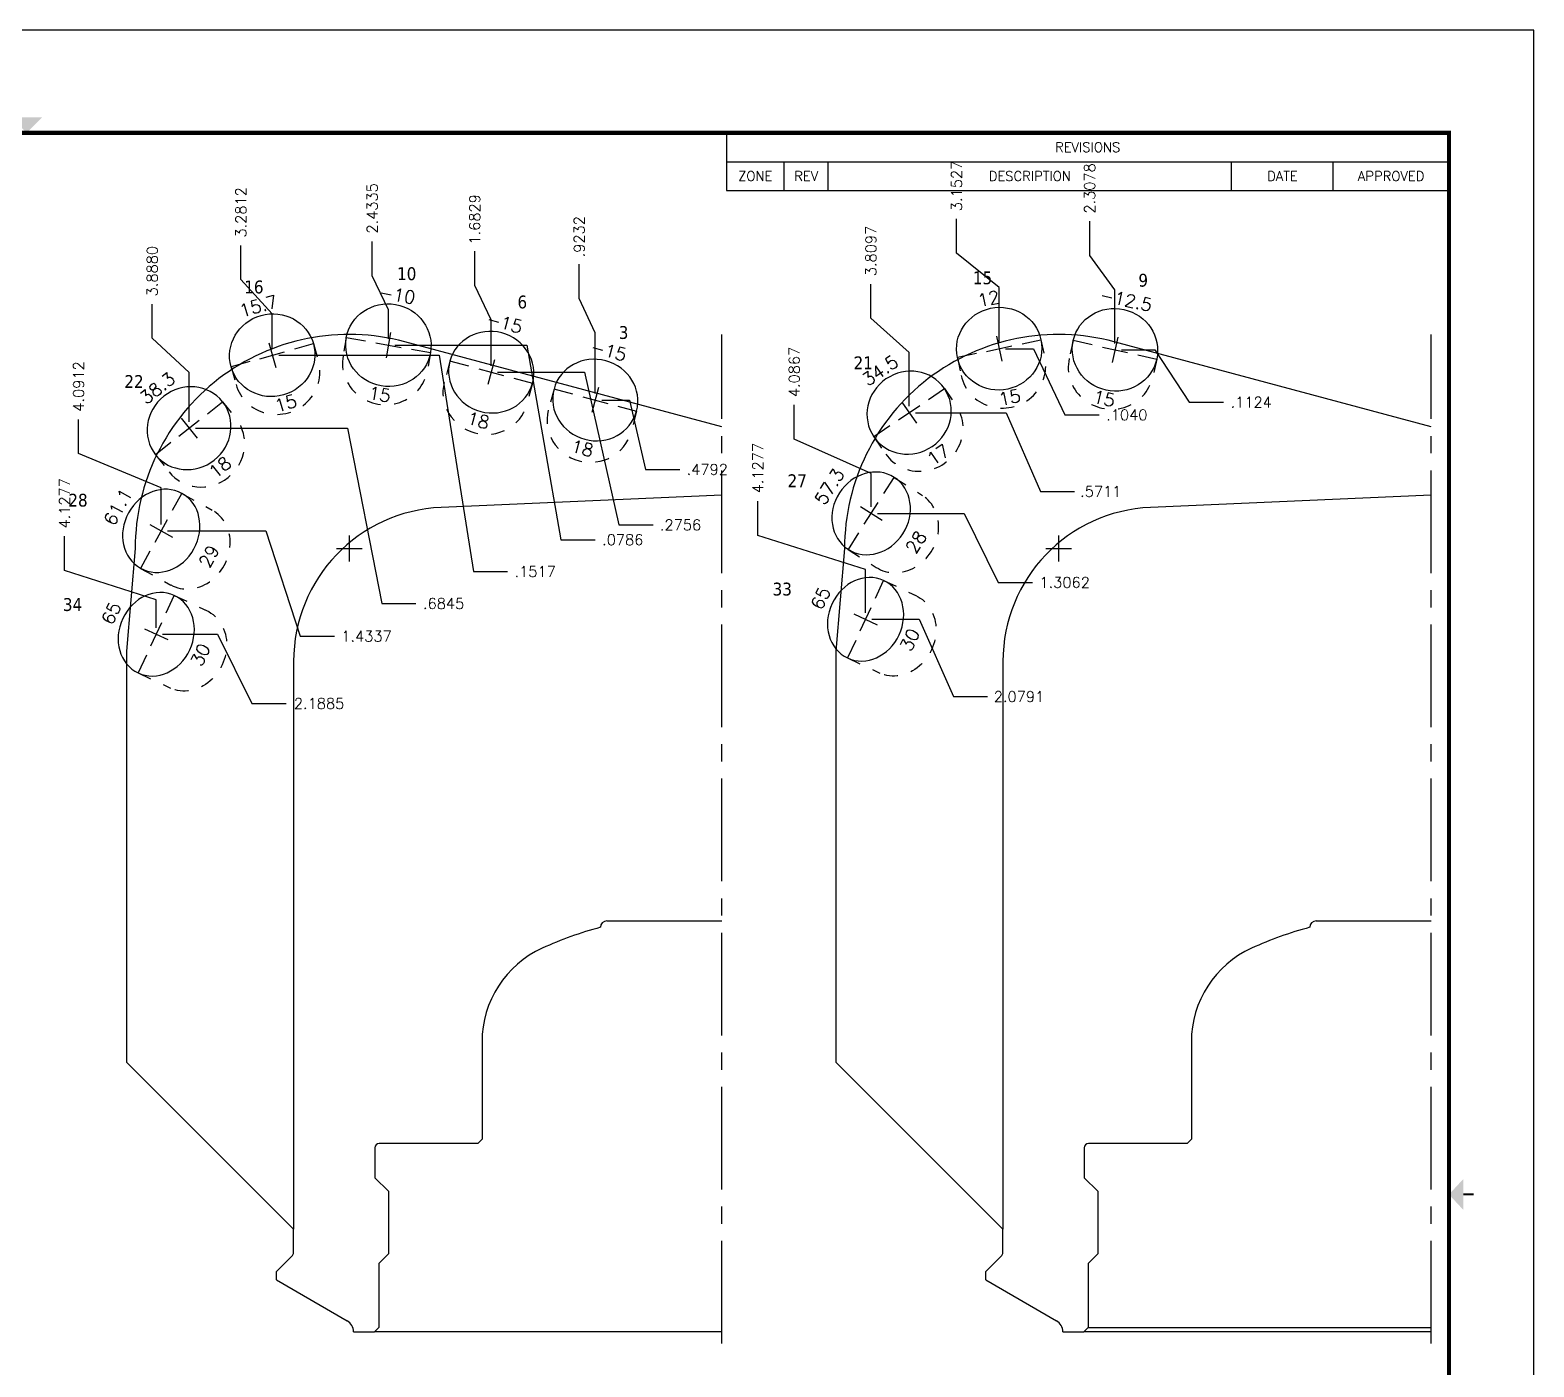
# Model space of a CAD drawing. Extents: x 25.7 to 69.7, y 0 to 17.
# Drawn here: x 36.68 to 47.66, y 7.24 to 17 of the extents above; entities that cross this region are included whole.
import ezdxf
from ezdxf.enums import TextEntityAlignment as Align

# ---------------------------------------------------------------- set-up
doc = ezdxf.new("R2010")
doc.units = 0
doc.header["$MEASUREMENT"] = 0
doc.linetypes.add('CENTER2', pattern=[1.125, 0.75, -0.125, 0.125, -0.125])
doc.linetypes.add('HIDDEN2', pattern=[0.1875, 0.125, -0.0625])
doc.layers.get('0').update_dxf_attribs({"linetype": 'CONTINUOUS'})
doc.layers.add('Blade_3', color=7, linetype='CONTINUOUS', true_color=0x00cc00)
doc.layers.add('Blade_4', color=7, linetype='CONTINUOUS', true_color=0x00cccc)
for name, color, linetype in [('CLine', 5, 'CENTER2'), ('Text', 3, 'CONTINUOUS'), ('Title Block', 7, 'CONTINUOUS')]:
    doc.layers.add(name, color=color, linetype=linetype)
doc.styles.add('Block', font='tahoma.ttf')
doc.styles.add('RomanS', font='romans')
doc.dimstyles.get("Standard").update_dxf_attribs({"dimtxt": 0.078125, "dimasz": 0.125, "dimexe": 0.046875, "dimexo": 0.046875, "dimgap": 0.046875, "dimtad": 0, "dimtih": 1, "dimtoh": 1, "dimdec": 4, "dimzin": 4, "dimdsep": 46, "dimtxsty": 'RomanS', "dimcen": 0.09375, "dimclre": 9, "dimazin": 1, "dimtfac": 1, "dimtdec": 4, "dimtofl": 0, "dimtmove": 0, "dimatfit": 1, "dimfxl": 1, "dimtolj": 1, "dimtzin": 0, "dimarcsym": 0})

# ---------------------------------------------------------------- blocks, each defined once
blk = doc.blocks.new('COT_cblock')
at = {"layer": 'Title Block'}
for p, q in [((16.107, 16.25), (16.107, 15.828)), ((16.107, 16.039), (21.38, 16.039)), ((16.528, 15.828), (16.528, 16.039)), ((16.849, 15.828), (16.849, 16.039)), ((19.794, 15.828), (19.794, 16.039)), ((20.536, 15.828), (20.536, 16.039)), ((16.107, 15.828), (21.38, 15.828))]:
    blk.add_line(p, q, dxfattribs=at)
at = {"layer": 'Title Block', "color": 8}
blk.add_lwpolyline([(0, 0), (22, 0), (22, 17), (0, 17)], close=True, dxfattribs=at)
at = {"layer": 'Title Block', "const_width": 0.03}
blk.add_lwpolyline([(21.38, 16.25), (0.62, 16.25), (0.62, 0.75), (21.38, 0.75)], close=True, dxfattribs=at)
at = {"layer": 'Title Block', "const_width": 0.015}
blk.add_lwpolyline([(21.56, 8.5), (21.485, 8.5)], dxfattribs=at)
at = {"layer": 'Title Block'}
for points in [[(10.887, 16.363), (11.113, 16.363), (11, 16.25)], [(21.485, 8.387), (21.485, 8.613), (21.38, 8.5)]]:
    blk.add_solid(points, dxfattribs=at)
at = {"layer": 'Title Block', "style": 'RomanS'}
for s, height, p in [('REVISIONS', 0.0703, (18.743, 16.145)), ('ZONE', 0.0703, (16.317, 15.934)), ('REV', 0.0703, (16.689, 15.934)), ('DESCRIPTION', 0.07031, (18.321, 15.934)), ('DATE', 0.0703, (20.165, 15.934)), ('APPROVED', 0.0703, (20.958, 15.934))]:
    blk.add_text(s, height=height, dxfattribs=at).set_placement(p, align=Align.MIDDLE_CENTER)
at = {"layer": 'Title Block', "color": 1, "style": 'RomanS', "flags": 8}
for tag, p in [('FNAME', (0.37, 3.75)), ('REVDATE', (0.37, 2.25)), ('USER', (0.37, 0.75))]:
    blk.add_attdef(tag, text='', height=0.047, rotation=90, dxfattribs=at).set_placement(p, align=Align.BOTTOM_LEFT)
at = {"layer": 'Title Block', "color": 3, "style": 'RomanS', "flags": 8}
for tag, height, p in [('DRAWN', 0.11, (16.95, 1.984)), ('TITL1', 0.125, (19.587, 1.684)), ('TITL2', 0.094, (19.587, 1.514)), ('TITL3', 0.094, (19.587, 1.374))]:
    blk.add_attdef(tag, text='', height=height, dxfattribs=at).set_placement(p, align=Align.MIDDLE_CENTER)
for tag, p in [('DDATE', (16.606, 1.672)), ('CHECK', (16.606, 1.406)), ('MATRL', (16.606, 1.149)), ('PDATE', (16.606, 0.883)), ('SCALE', (18.146, 0.855)), ('SHEET', (20.255, 0.855))]:
    blk.add_attdef(tag, text='', height=0.094, dxfattribs=at).set_placement(p, align=Align.MIDDLE_LEFT)
for tag, p in [('FSCM#', (18.587, 1.121)), ('DWG#', (20.06, 1.121)), ('REV#', (21.22, 1.121))]:
    blk.add_attdef(tag, text='', height=0.094, dxfattribs=at).set_placement(p, align=Align.TOP_CENTER)
blk = doc.blocks.new('CMark')
at = {"layer": 'CLine'}
for p, q in [((-0.094, 0), (0.094, 0)), ((0, 0.094), (0, -0.094))]:
    blk.add_line(p, q, dxfattribs=at)
blk = doc.blocks.new('1613@15')
for p, q in [((-0.17, 0), (-0.312, 0)), ((0.171, 0), (0.312, 0))]:
    blk.add_line(p, q)
at = {"color": 8, "linetype": 'HIDDEN2', "ltscale": 0.5}
blk.add_line((-0.312, 0), (-0.312, -0.135), dxfattribs=at)
at = {"color": 8, "linetype": 'HIDDEN2', "ltscale": 0.5, "flags": 128}
blk.add_lwpolyline([(0.312, 0), (0.312, -0.135)], dxfattribs=at)
blk.add_ellipse((0, 0), major_axis=(-0.312, 0), ratio=0.965926, start_param=-3.141592653589793, end_param=3.141592653589793)
at = {"color": 8, "linetype": 'HIDDEN2', "ltscale": 0.5}
blk.add_ellipse((0, -0.135), major_axis=(-0.312, 0), ratio=0.965926, start_param=0, end_param=3.141593, dxfattribs=at)
blk.add_blockref('CMark', (0, 0))
at = {"style": 'RomanS'}
blk.add_text('15', height=0.094, dxfattribs=at).set_placement((0, -0.364), align=Align.MIDDLE_CENTER)
blk.add_attdef('ANG', text='', height=0.094, dxfattribs=at).set_placement((0, 0.298), align=Align.BOTTOM_CENTER)
blk = doc.blocks.new('1613@18')
for p, q in [((-0.17, 0), (-0.312, 0)), ((0.171, 0), (0.312, 0))]:
    blk.add_line(p, q)
at = {"color": 8, "linetype": 'HIDDEN2', "ltscale": 0.5}
blk.add_line((-0.312, 0), (-0.312, -0.159), dxfattribs=at)
at = {"color": 8, "linetype": 'HIDDEN2', "ltscale": 0.5, "flags": 128}
blk.add_lwpolyline([(0.312, 0), (0.312, -0.159)], dxfattribs=at)
at = {"extrusion": (0, 0, -1)}
blk.add_ellipse((0, 0), major_axis=(-0.312, 0), ratio=0.95104, start_param=-3.141592653589793, end_param=3.141592653589793, dxfattribs=at)
at = {"color": 8, "linetype": 'HIDDEN2', "ltscale": 0.5}
blk.add_ellipse((0, -0.161), major_axis=(0.312, 0), ratio=0.953717, start_param=3.141593, end_param=6.283185, dxfattribs=at)
blk.add_blockref('CMark', (0, 0))
at = {"style": 'RomanS'}
blk.add_text('18', height=0.094, dxfattribs=at).set_placement((0, -0.364), align=Align.MIDDLE_CENTER)
blk.add_attdef('ANG', text='', height=0.094, dxfattribs=at).set_placement((0, 0.298), align=Align.BOTTOM_CENTER)
blk = doc.blocks.new('1613@29')
for p, q in [((-0.17, 0), (-0.313, 0)), ((0.171, 0), (0.312, 0))]:
    blk.add_line(p, q)
at = {"color": 8, "linetype": 'HIDDEN2', "ltscale": 0.5}
blk.add_line((-0.313, 0), (-0.313, -0.252), dxfattribs=at)
at = {"color": 8, "linetype": 'HIDDEN2', "ltscale": 0.5, "flags": 128}
blk.add_lwpolyline([(0.312, 0), (0.312, -0.252)], dxfattribs=at)
blk.add_ellipse((0, 0), major_axis=(-0.312, 0), ratio=0.874624, start_param=3.141593, end_param=9.424778)
at = {"color": 8, "linetype": 'HIDDEN2', "ltscale": 0.5}
blk.add_ellipse((0, -0.252), major_axis=(-0.312, 0), ratio=0.874624, start_param=0, end_param=3.141593, dxfattribs=at)
blk.add_blockref('CMark', (0, 0))
at = {"style": 'RomanS'}
blk.add_text('29', height=0.094, dxfattribs=at).set_placement((0.006, -0.395), align=Align.MIDDLE_CENTER)
blk.add_attdef('ANG', text='', height=0.094, dxfattribs=at).set_placement((0, 0.287), align=Align.BOTTOM_CENTER)
blk = doc.blocks.new('*D422')
at = {"layer": 'Blade_3', "color": 9, "linetype": 'ByBlock', "lineweight": -2, "transparency": 16777216}
for p, q in [((40.688, 15.04), (40.688, 15.29)), ((40.805, 14.79), (40.688, 15.04)), ((40.805, 14.346), (40.805, 14.79))]:
    blk.add_line(p, q, dxfattribs=at)
at = {"layer": 'Blade_3', "color": 0, "linetype": 'ByBlock', "transparency": 16777216, "insert": (40.688, 15.491), "char_height": 0.0781, "attachment_point": 5, "rotation": 90, "style": 'RomanS'}
blk.add_mtext('\\A1;.9232', dxfattribs=at)
blk = doc.blocks.new('*D423')
at = {"layer": 'Blade_3', "color": 9, "linetype": 'ByBlock', "lineweight": -2, "transparency": 16777216}
for p, q in [((39.925, 15.135), (39.925, 15.385)), ((40.045, 14.885), (39.925, 15.135)), ((40.045, 14.549), (40.045, 14.885))]:
    blk.add_line(p, q, dxfattribs=at)
at = {"layer": 'Blade_3', "color": 0, "linetype": 'ByBlock', "transparency": 16777216, "insert": (39.925, 15.618), "char_height": 0.0781, "attachment_point": 5, "rotation": 90, "style": 'RomanS'}
blk.add_mtext('\\A1;1.6829', dxfattribs=at)
blk = doc.blocks.new('*D424')
at = {"layer": 'Blade_3', "color": 9, "linetype": 'ByBlock', "lineweight": -2, "transparency": 16777216}
for p, q in [((39.177, 15.207), (39.177, 15.457)), ((39.295, 14.957), (39.177, 15.207)), ((39.295, 14.746), (39.295, 14.957))]:
    blk.add_line(p, q, dxfattribs=at)
at = {"layer": 'Blade_3', "color": 0, "linetype": 'ByBlock', "transparency": 16777216, "insert": (39.177, 15.698), "char_height": 0.0781, "attachment_point": 5, "rotation": 90, "style": 'RomanS'}
blk.add_mtext('\\A1;2.4335', dxfattribs=at)
blk = doc.blocks.new('*D433')
at = {"layer": 'Blade_3', "color": 9, "linetype": 'ByBlock', "lineweight": -2, "transparency": 16777216}
for p, q in [((38.218, 15.178), (38.218, 15.428)), ((38.447, 14.928), (38.218, 15.178)), ((38.447, 14.673), (38.447, 14.928))]:
    blk.add_line(p, q, dxfattribs=at)
at = {"layer": 'Blade_3', "color": 0, "linetype": 'ByBlock', "transparency": 16777216, "insert": (38.218, 15.669), "char_height": 0.0781, "attachment_point": 5, "rotation": 90, "style": 'RomanS'}
blk.add_mtext('\\A1;3.2812', dxfattribs=at)
blk = doc.blocks.new('*D434')
at = {"layer": 'Blade_3', "color": 9, "linetype": 'ByBlock', "lineweight": -2, "transparency": 16777216}
for p, q in [((37.571, 14.75), (37.571, 15)), ((37.84, 14.5), (37.571, 14.75)), ((37.84, 14.141), (37.84, 14.5))]:
    blk.add_line(p, q, dxfattribs=at)
at = {"layer": 'Blade_3', "color": 0, "linetype": 'ByBlock', "transparency": 16777216, "insert": (37.571, 15.24), "char_height": 0.0781, "attachment_point": 5, "rotation": 90, "style": 'RomanS'}
blk.add_mtext('\\A1;3.8880', dxfattribs=at)
blk = doc.blocks.new('*D435')
at = {"layer": 'Blade_3', "color": 9, "linetype": 'ByBlock', "lineweight": -2, "transparency": 16777216}
for p, q in [((37.034, 13.908), (37.034, 14.158)), ((37.637, 13.658), (37.034, 13.908)), ((37.637, 13.391), (37.637, 13.658))]:
    blk.add_line(p, q, dxfattribs=at)
at = {"layer": 'Blade_3', "color": 0, "linetype": 'ByBlock', "transparency": 16777216, "insert": (37.034, 14.398), "char_height": 0.0781, "attachment_point": 5, "rotation": 90, "style": 'RomanS'}
blk.add_mtext('\\A1;4.0912', dxfattribs=at)
blk = doc.blocks.new('*D437')
at = {"layer": 'Blade_3', "color": 9, "linetype": 'ByBlock', "lineweight": -2, "transparency": 16777216}
for p, q in [((40.092, 14.503), (40.726, 14.503)), ((40.726, 14.503), (40.976, 13.388)), ((40.976, 13.388), (41.226, 13.388))]:
    blk.add_line(p, q, dxfattribs=at)
at = {"layer": 'Blade_3', "color": 0, "linetype": 'ByBlock', "transparency": 16777216, "insert": (41.427, 13.388), "char_height": 0.0781, "attachment_point": 5, "style": 'RomanS'}
blk.add_mtext('\\A1;.2756', dxfattribs=at)
blk = doc.blocks.new('*D438')
at = {"layer": 'Blade_3', "color": 9, "linetype": 'ByBlock', "lineweight": -2, "transparency": 16777216}
for p, q in [((39.341, 14.7), (40.304, 14.7)), ((40.304, 14.7), (40.554, 13.279)), ((40.554, 13.279), (40.804, 13.279))]:
    blk.add_line(p, q, dxfattribs=at)
at = {"layer": 'Blade_3', "color": 0, "linetype": 'ByBlock', "transparency": 16777216, "insert": (41.005, 13.279), "char_height": 0.0781, "attachment_point": 5, "style": 'RomanS'}
blk.add_mtext('\\A1;.0786', dxfattribs=at)
blk = doc.blocks.new('*D439')
at = {"layer": 'Blade_3', "color": 9, "linetype": 'ByBlock', "lineweight": -2, "transparency": 16777216}
for p, q in [((38.494, 14.626), (39.665, 14.626)), ((39.665, 14.626), (39.915, 13.047)), ((39.915, 13.047), (40.165, 13.047))]:
    blk.add_line(p, q, dxfattribs=at)
at = {"layer": 'Blade_3', "color": 0, "linetype": 'ByBlock', "transparency": 16777216, "insert": (40.366, 13.047), "char_height": 0.0781, "attachment_point": 5, "style": 'RomanS'}
blk.add_mtext('\\A1;.1517', dxfattribs=at)
blk = doc.blocks.new('*D440')
at = {"layer": 'Blade_3', "color": 9, "linetype": 'ByBlock', "lineweight": -2, "transparency": 16777216}
for p, q in [((37.887, 14.094), (38.996, 14.094)), ((38.996, 14.094), (39.246, 12.814)), ((39.246, 12.814), (39.496, 12.814))]:
    blk.add_line(p, q, dxfattribs=at)
at = {"layer": 'Blade_3', "color": 0, "linetype": 'ByBlock', "transparency": 16777216, "insert": (39.698, 12.814), "char_height": 0.0781, "attachment_point": 5, "style": 'RomanS'}
blk.add_mtext('\\A1;.6845', dxfattribs=at)
blk = doc.blocks.new('1613@17')
for p, q in [((-0.17, 0), (-0.313, 0)), ((0.171, 0), (0.312, 0))]:
    blk.add_line(p, q)
at = {"color": 8, "linetype": 'HIDDEN2', "ltscale": 0.5}
blk.add_line((-0.313, 0), (-0.313, -0.152), dxfattribs=at)
at = {"color": 8, "linetype": 'HIDDEN2', "ltscale": 0.5, "flags": 128}
blk.add_lwpolyline([(0.312, 0), (0.312, -0.152)], dxfattribs=at)
blk.add_ellipse((0, 0), major_axis=(-0.312, 0), ratio=0.95632, start_param=3.141593, end_param=9.424778)
at = {"color": 8, "linetype": 'HIDDEN2', "ltscale": 0.5}
blk.add_ellipse((0, -0.152), major_axis=(-0.312, 0), ratio=0.95632, start_param=0, end_param=3.141593, dxfattribs=at)
blk.add_blockref('CMark', (0, 0))
at = {"style": 'RomanS'}
blk.add_text('17', height=0.094, dxfattribs=at).set_placement((0.001, -0.373), align=Align.MIDDLE_CENTER)
blk.add_attdef('ANG', text='', height=0.094, dxfattribs=at).set_placement((0, 0.298), align=Align.BOTTOM_CENTER)
blk = doc.blocks.new('1613@28')
for p, q in [((-0.17, 0), (-0.313, 0)), ((0.171, 0), (0.312, 0))]:
    blk.add_line(p, q)
at = {"color": 8, "linetype": 'HIDDEN2', "ltscale": 0.5}
blk.add_line((-0.313, 0), (-0.313, -0.244), dxfattribs=at)
at = {"color": 8, "linetype": 'HIDDEN2', "ltscale": 0.5, "flags": 128}
blk.add_lwpolyline([(0.312, 0), (0.312, -0.244)], dxfattribs=at)
blk.add_ellipse((0, 0), major_axis=(-0.312, 0), ratio=0.882944, start_param=3.141593, end_param=9.424778)
at = {"color": 8, "linetype": 'HIDDEN2', "ltscale": 0.5}
blk.add_ellipse((0, -0.244), major_axis=(-0.312, 0), ratio=0.882944, start_param=0, end_param=3.141593, dxfattribs=at)
blk.add_blockref('CMark', (0, 0))
at = {"style": 'RomanS'}
blk.add_text('28', height=0.094, dxfattribs=at).set_placement((0, -0.389), align=Align.MIDDLE_CENTER)
blk.add_attdef('ANG', text='', height=0.094, dxfattribs=at).set_placement((0, 0.287), align=Align.BOTTOM_CENTER)
blk = doc.blocks.new('*D445')
at = {"layer": 'Blade_4', "color": 9, "linetype": 'ByBlock', "lineweight": -2, "transparency": 16777216}
for p, q in [((43.442, 15.371), (43.442, 15.621)), ((43.752, 15.121), (43.442, 15.371)), ((43.752, 14.721), (43.752, 15.121))]:
    blk.add_line(p, q, dxfattribs=at)
at = {"layer": 'Blade_4', "color": 0, "linetype": 'ByBlock', "transparency": 16777216, "insert": (43.442, 15.862), "char_height": 0.0781, "attachment_point": 5, "rotation": 90, "style": 'RomanS'}
blk.add_mtext('\\A1;3.1527', dxfattribs=at)
blk = doc.blocks.new('*D446')
at = {"layer": 'Blade_4', "color": 9, "linetype": 'ByBlock', "lineweight": -2, "transparency": 16777216}
for p, q in [((42.816, 14.896), (42.816, 15.146)), ((43.095, 14.646), (42.816, 14.896)), ((43.095, 14.254), (43.095, 14.646))]:
    blk.add_line(p, q, dxfattribs=at)
at = {"layer": 'Blade_4', "color": 0, "linetype": 'ByBlock', "transparency": 16777216, "insert": (42.816, 15.387), "char_height": 0.0781, "attachment_point": 5, "rotation": 90, "style": 'RomanS'}
blk.add_mtext('\\A1;3.8097', dxfattribs=at)
blk = doc.blocks.new('*D447')
at = {"layer": 'Blade_4', "color": 9, "linetype": 'ByBlock', "lineweight": -2, "transparency": 16777216}
for p, q in [((42.257, 14.014), (42.257, 14.264)), ((42.818, 13.764), (42.257, 14.014)), ((42.818, 13.519), (42.818, 13.764))]:
    blk.add_line(p, q, dxfattribs=at)
at = {"layer": 'Blade_4', "color": 0, "linetype": 'ByBlock', "transparency": 16777216, "insert": (42.257, 14.504), "char_height": 0.0781, "attachment_point": 5, "rotation": 90, "style": 'RomanS'}
blk.add_mtext('\\A1;4.0867', dxfattribs=at)
blk = doc.blocks.new('*D448')
at = {"layer": 'Blade_4', "color": 9, "linetype": 'ByBlock', "lineweight": -2, "transparency": 16777216}
for p, q in [((43.799, 14.674), (44.002, 14.674)), ((44.002, 14.674), (44.232, 14.191)), ((44.232, 14.191), (44.482, 14.191))]:
    blk.add_line(p, q, dxfattribs=at)
at = {"layer": 'Blade_4', "color": 0, "linetype": 'ByBlock', "transparency": 16777216, "insert": (44.684, 14.191), "char_height": 0.0781, "attachment_point": 5, "style": 'RomanS'}
blk.add_mtext('\\A1;.1040', dxfattribs=at)
blk = doc.blocks.new('*D449')
at = {"layer": 'Blade_4', "color": 9, "linetype": 'ByBlock', "lineweight": -2, "transparency": 16777216}
for p, q in [((43.142, 14.207), (43.803, 14.207)), ((43.803, 14.207), (44.053, 13.632)), ((44.053, 13.632), (44.303, 13.632))]:
    blk.add_line(p, q, dxfattribs=at)
at = {"layer": 'Blade_4', "color": 0, "linetype": 'ByBlock', "transparency": 16777216, "insert": (44.494, 13.632), "char_height": 0.0781, "attachment_point": 5, "style": 'RomanS'}
blk.add_mtext('\\A1;.5711', dxfattribs=at)
blk = doc.blocks.new('*D490')
at = {"layer": 'Blade_4', "color": 9, "linetype": 'ByBlock', "lineweight": -2, "transparency": 16777216}
for p, q in [((44.413, 15.354), (44.413, 15.604)), ((44.597, 15.104), (44.413, 15.354)), ((44.597, 14.713), (44.597, 15.104))]:
    blk.add_line(p, q, dxfattribs=at)
at = {"layer": 'Blade_4', "color": 0, "linetype": 'ByBlock', "transparency": 16777216, "insert": (44.413, 15.844), "char_height": 0.0781, "attachment_point": 5, "rotation": 90, "style": 'RomanS'}
blk.add_mtext('\\A1;2.3078', dxfattribs=at)
blk = doc.blocks.new('*D491')
at = {"layer": 'Blade_4', "color": 9, "linetype": 'ByBlock', "lineweight": -2, "transparency": 16777216}
for p, q in [((44.644, 14.666), (44.889, 14.666)), ((44.889, 14.666), (45.139, 14.283)), ((45.139, 14.283), (45.389, 14.283))]:
    blk.add_line(p, q, dxfattribs=at)
at = {"layer": 'Blade_4', "color": 0, "linetype": 'ByBlock', "transparency": 16777216, "insert": (45.592, 14.283), "char_height": 0.0781, "attachment_point": 5, "style": 'RomanS'}
blk.add_mtext('\\A1;.1124', dxfattribs=at)
blk = doc.blocks.new('1613@30')
for p, q in [((-0.17, 0), (-0.312, 0)), ((0.171, 0), (0.312, 0))]:
    blk.add_line(p, q)
at = {"color": 8, "linetype": 'HIDDEN2', "ltscale": 0.5}
blk.add_line((-0.312, 0), (-0.312, -0.26), dxfattribs=at)
at = {"color": 8, "linetype": 'HIDDEN2', "ltscale": 0.5, "flags": 128}
blk.add_lwpolyline([(0.312, 0), (0.312, -0.26)], dxfattribs=at)
at = {"extrusion": (0, 0, -1)}
blk.add_ellipse((0, 0), major_axis=(-0.312, 0), ratio=0.866025, start_param=-3.141592653589793, end_param=3.141592653589793, dxfattribs=at)
at = {"color": 8, "linetype": 'HIDDEN2', "ltscale": 0.5, "extrusion": (0, 0, -1)}
blk.add_ellipse((0, -0.26), major_axis=(-0.312, 0), ratio=0.866025, start_param=3.068877, end_param=6.355901, dxfattribs=at)
blk.add_blockref('CMark', (0, 0))
at = {"style": 'RomanS'}
blk.add_text('30', height=0.094, dxfattribs=at).set_placement((0, -0.356), align=Align.MIDDLE_CENTER)
blk.add_attdef('ANG', text='', height=0.094, dxfattribs=at).set_placement((0, 0.287), align=Align.BOTTOM_CENTER)
blk = doc.blocks.new('*D508')
at = {"layer": 'Blade_4', "color": 9, "linetype": 'ByBlock', "lineweight": -2, "transparency": 16777216}
for p, q in [((41.991, 13.311), (41.991, 13.561)), ((42.777, 13.061), (41.991, 13.311)), ((42.777, 12.746), (42.777, 13.061))]:
    blk.add_line(p, q, dxfattribs=at)
at = {"layer": 'Blade_4', "color": 0, "linetype": 'ByBlock', "transparency": 16777216, "insert": (41.991, 13.802), "char_height": 0.0781, "attachment_point": 5, "rotation": 90, "style": 'RomanS'}
blk.add_mtext('\\A1;4.1277', dxfattribs=at)
blk = doc.blocks.new('*D509')
at = {"layer": 'Blade_4', "color": 9, "linetype": 'ByBlock', "lineweight": -2, "transparency": 16777216}
for p, q in [((42.824, 12.699), (43.168, 12.699)), ((43.168, 12.699), (43.418, 12.134)), ((43.418, 12.134), (43.668, 12.134))]:
    blk.add_line(p, q, dxfattribs=at)
at = {"layer": 'Blade_4', "color": 0, "linetype": 'ByBlock', "transparency": 16777216, "insert": (43.897, 12.134), "char_height": 0.0781, "attachment_point": 5, "style": 'RomanS'}
blk.add_mtext('\\A1;2.0791', dxfattribs=at)
blk = doc.blocks.new('*D510')
at = {"layer": 'Blade_3', "color": 9, "linetype": 'ByBlock', "lineweight": -2, "transparency": 16777216}
for p, q in [((36.931, 13.055), (36.931, 13.305)), ((37.6, 12.84), (36.931, 13.055)), ((37.6, 12.637), (37.6, 12.84))]:
    blk.add_line(p, q, dxfattribs=at)
at = {"layer": 'Blade_3', "color": 0, "linetype": 'ByBlock', "transparency": 16777216, "insert": (36.931, 13.545), "char_height": 0.0781, "attachment_point": 5, "rotation": 90, "style": 'RomanS'}
blk.add_mtext('\\A1;4.1277', dxfattribs=at)
blk = doc.blocks.new('*D511')
at = {"layer": 'Blade_3', "color": 9, "linetype": 'ByBlock', "lineweight": -2, "transparency": 16777216}
for p, q in [((37.647, 12.59), (38.048, 12.59)), ((38.048, 12.59), (38.298, 12.084)), ((38.298, 12.084), (38.548, 12.084))]:
    blk.add_line(p, q, dxfattribs=at)
at = {"layer": 'Blade_3', "color": 0, "linetype": 'ByBlock', "transparency": 16777216, "insert": (38.789, 12.084), "char_height": 0.0781, "attachment_point": 5, "style": 'RomanS'}
blk.add_mtext('\\A1;2.1885', dxfattribs=at)
blk = doc.blocks.new('*D554')
at = {"layer": 'Blade_3', "color": 9, "linetype": 'ByBlock', "lineweight": -2, "transparency": 16777216}
for p, q in [((40.852, 14.299), (41.055, 14.299)), ((41.055, 14.299), (41.171, 13.793)), ((41.171, 13.793), (41.421, 13.793))]:
    blk.add_line(p, q, dxfattribs=at)
at = {"layer": 'Blade_3', "color": 0, "linetype": 'ByBlock', "transparency": 16777216, "insert": (41.622, 13.793), "char_height": 0.0781, "attachment_point": 5, "style": 'RomanS'}
blk.add_mtext('\\A1;.4792', dxfattribs=at)

msp = doc.modelspace()

# ---------------------------------------------------------------- linework, layer by layer
for p, q in [((41.72814, 14.10481), (39.41379, 14.72493)), ((46.90511, 14.10481), (44.59077, 14.72493)), ((37.44689, 13.21567), (37.38439, 12.46567)), ((42.62386, 13.21567), (42.56136, 12.46567)), ((37.38439, 12.46567), (37.38439, 9.46567)), ((42.56136, 12.46567), (42.56136, 9.46567)), ((40.8892, 10.49692), (41.72814, 10.49692)), ((46.06618, 10.49692), (46.90511, 10.49692)), ((39.97814, 9.61517), (39.97814, 8.90317)), ((45.15511, 9.61517), (45.15511, 8.90317)), ((37.38439, 9.46567), (38.60314, 8.24692)), ((42.56136, 9.46567), (43.78011, 8.24692)), ((39.94689, 8.87192), (39.97814, 8.90317)), ((45.12386, 8.87192), (45.15511, 8.90317)), ((39.19689, 8.84067), (39.19689, 8.62192)), ((39.94689, 8.87192), (39.22814, 8.87192)), ((44.37386, 8.84067), (44.37386, 8.62192)), ((45.12386, 8.87192), (44.40511, 8.87192)), ((39.19689, 8.62192), (39.29579, 8.52302)), ((44.37386, 8.62192), (44.47276, 8.52302)), ((39.29579, 8.52302), (39.29579, 8.06707)), ((44.47276, 8.52302), (44.47276, 8.06707)), ((38.60314, 8.07625), (38.60314, 8.24692)), ((43.78011, 8.07625), (43.78011, 8.24692)), ((38.59398, 8.05416), (38.47814, 7.93831)), ((39.29579, 8.06707), (39.22564, 7.99692)), ((43.77096, 8.05416), (43.65511, 7.93831)), ((44.47276, 8.06707), (44.40261, 7.99692)), ((38.47814, 7.87581), (38.47814, 7.93831)), ((39.22564, 7.99692), (39.22564, 7.52817)), ((43.65511, 7.87581), (43.65511, 7.93831)), ((44.40261, 7.99692), (44.40261, 7.52817)), ((38.47814, 7.87581), (38.99376, 7.57811)), ((43.65511, 7.87581), (44.17074, 7.57811)), ((39.04064, 7.49692), (39.19439, 7.49692)), ((39.19439, 7.49692), (39.22564, 7.52817)), ((41.72814, 7.49692), (39.19439, 7.49692)), ((44.21761, 7.49692), (44.37136, 7.49692)), ((44.37136, 7.49692), (44.40261, 7.52817)), ((46.90511, 7.49692), (44.37136, 7.49692)), ((44.40261, 7.52817), (46.90511, 7.52817))]:
    msp.add_line(p, q)
at = {"linetype": 'ByBlock', "flags": 128}
for points in [[(41.72814, 13.60481), (39.67907, 13.51534, 0.40149067), (38.60314, 12.39141), (38.60314, 8.24692)], [(46.90511, 13.60481), (44.85604, 13.51534, 0.40149067), (43.78011, 12.39141), (43.78011, 8.24692)]]:
    msp.add_lwpolyline(points, format="xyb", dxfattribs=at)
for centre, radius, start, end in [((39.00939, 13.21567), 1.5625, 75, 180), ((44.18636, 13.21567), 1.5625, 75, 180), ((41.5529, 7.79806), 2.74552, 105, 114.412854), ((40.8892, 10.45003), 0.04689, 90, 180), ((46.72988, 7.79806), 2.74552, 105, 114.412854), ((46.06618, 10.45003), 0.04689, 90, 180), ((40.72814, 9.61517), 0.75, 114.412854, 180), ((45.90511, 9.61517), 0.75, 114.412854, 180), ((39.22814, 8.84067), 0.03125, 90, 180), ((44.40511, 8.84067), 0.03125, 90, 180), ((38.57189, 8.07625), 0.03125, 315, 0), ((43.74886, 8.07625), 0.03125, 315, 0), ((38.94689, 7.49692), 0.09375, 0, 60), ((44.12386, 7.49692), 0.09375, 0, 60)]:
    msp.add_arc(centre, radius, start, end)
at = {"layer": 'CLine'}
for p, q in [((41.72814, 7.41095), (41.72814, 14.77817)), ((46.90511, 7.41095), (46.90511, 14.77817))]:
    msp.add_line(p, q, dxfattribs=at)

# ---------------------------------------------------------------- block references
msp.add_blockref('COT_cblock', (25.65517, 0))
at = {"layer": 'Blade_3', "linetype": 'ByBlock'}
for name, p, rotation, values in [('1613@15', (38.44698, 14.62647), 15.7, {'ANG': '15.7'}), ('1613@18', (37.84018, 14.0937), 38.3, {'ANG': '38.3'}), ('1613@29', (37.63697, 13.34448), 61.10000000000001, {'ANG': '61.1'}), ('1613@30', (37.60046, 12.58969), 65, {'ANG': '65'})]:
    msp.add_blockref(name, p, dxfattribs=dict(at, rotation=rotation)).add_auto_attribs(values)
at = {"layer": 'Blade_3'}
for name, p, rotation, values in [('1613@15', (39.2946, 14.69954), 350.0000000000001, {'ANG': '-10'}), ('1613@18', (40.04524, 14.50256), 345, {'ANG': '-15'}), ('1613@18', (40.80491, 14.29901), 345, {'ANG': '-15'})]:
    msp.add_blockref(name, p, dxfattribs=dict(at, rotation=rotation)).add_auto_attribs(values)
at = {"layer": 'Blade_4', "linetype": 'ByBlock'}
for name, p, rotation, values in [('1613@15', (43.75245, 14.67422), 12, {'ANG': '12'}), ('1613@15', (44.59733, 14.6658), 347.5, {'ANG': '-12.5'}), ('1613@17', (43.09541, 14.20705), 34.50000000000001, {'ANG': '34.5'}), ('1613@28', (42.8184, 13.47201), 57.3, {'ANG': '57.3'}), ('1613@30', (42.77743, 12.69906), 65, {'ANG': '65'})]:
    msp.add_blockref(name, p, dxfattribs=dict(at, rotation=rotation)).add_auto_attribs(values)
at = {"layer": 'Text', "linetype": 'ByBlock'}
for p in [(39.00939, 13.21567), (44.18636, 13.21567)]:
    msp.add_blockref('CMark', p, dxfattribs=at)

# ---------------------------------------------------------------- texts
at = {"layer": 'Blade_3', "style": 'Block'}
for s, p in [('10', (39.35822, 15.17479)), ('6', (40.23688, 14.9683)), ('3', (40.97599, 14.74536)), ('34', (36.91933, 12.75956))]:
    msp.add_text(s, height=0.09375, dxfattribs=at).set_placement(p)
at = {"layer": 'Blade_3', "linetype": 'ByBlock', "style": 'Block'}
for s, p in [('16', (38.2427, 15.07778)), ('22', (37.36769, 14.38769)), ('28', (36.95907, 13.52145))]:
    msp.add_text(s, height=0.09375, dxfattribs=at).set_placement(p)
at = {"layer": 'Blade_4', "linetype": 'ByBlock', "style": 'Block'}
for s, p in [('15', (43.56068, 15.14452)), ('9', (44.76846, 15.12688)), ('21', (42.69005, 14.52374)), ('27', (42.20823, 13.66313))]:
    msp.add_text(s, height=0.09375, dxfattribs=at).set_placement(p)
at = {"layer": 'Blade_4', "style": 'Block'}
msp.add_text('33', height=0.09375, dxfattribs=at).set_placement((42.09899, 12.87254))

# ---------------------------------------------------------------- dimensions: what is measured, and where the dimension line sits
at = {"layer": 'Blade_3', "linetype": 'ByBlock'}
for feature_location, offset, dtype, picture, middle in [((38.44698, 14.62647), (-0.22912, 0.80171), 1, '*D433', (38.21786, 15.66851)), ((39.2946, 14.69954), (-0.11777, 0.75768), 1, '*D424', (39.17683, 15.69755)), ((40.04524, 14.50256), (-0.12013, 0.88206), 1, '*D423', (39.92511, 15.6175)), ((40.80491, 14.29901), (-0.11699, 0.99122), 1, '*D422', (40.68792, 15.49149)), ((37.84018, 14.0937), (-0.2689, 0.90611), 1, '*D434', (37.57128, 15.24014)), ((37.60046, 12.58969), (-0.66898, 0.71546), 1, '*D510', (36.93148, 13.54547)), ((37.63697, 13.34448), (-0.60328, 0.81312), 1, '*D435', (37.03368, 14.39792)), ((37.60046, 12.58969), (0.9479, -0.50544), 0, '*D511', (38.78868, 12.08425)), ((37.84018, 14.0937), (1.6563, -1.2793), 0, '*D440', (39.69775, 12.8144)), ((38.44698, 14.62647), (1.71787, -1.57973), 0, '*D439', (40.36612, 13.04674)), ((39.2946, 14.69954), (1.50956, -1.42047), 0, '*D438', (41.00543, 13.27908)), ((40.04524, 14.50256), (1.18029, -1.11458), 0, '*D437', (41.42679, 13.38798)), ((40.80491, 14.29901), (0.61629, -0.50599), 0, '*D554', (41.62246, 13.79302))]:
    dim = msp.add_ordinate_dim(feature_location=feature_location, offset=offset, dtype=dtype, origin=(41.72814, 14.77817), dimstyle='Standard', dxfattribs=at)
    dim.commit()
    dim.dimension.update_dxf_attribs({"geometry": picture, "text_midpoint": middle})
msp.add_ordinate_dim(feature_location=(37.63697, 13.34448), offset=(1.26379, -0.76967), dtype=0, origin=(41.72814, 14.77817), dimstyle='Standard', dxfattribs=at).render()
at = {"layer": 'Blade_4', "linetype": 'ByBlock'}
for feature_location, offset, dtype, origin, picture, middle in [((43.75245, 14.67422), (-0.30999, 0.94709), 1, (46.90511, 14.77817), '*D445', (43.44245, 15.86164)), ((44.59733, 14.6658), (-0.18405, 0.93817), 1, (46.90511, 14.77817), '*D490', (44.41328, 15.8443)), ((43.09541, 14.20705), (-0.27909, 0.93935), 1, (46.90511, 14.77817), '*D446', (42.81631, 15.38673)), ((42.77743, 12.69906), (-0.78604, 0.86234), 1, (46.90511, 14.77817), '*D508', (41.99139, 13.80173)), ((42.8184, 13.47201), (-0.56115, 0.79162), 1, (46.90511, 14.77817), '*D447', (42.25725, 14.50396)), ((42.77743, 12.69906), (0.89049, -0.56556), 0, (46.90511, 14.77817), '*D509', (43.89709, 12.1335)), ((43.09541, 14.20705), (1.208, -0.57477), 0, (46.90511, 14.77817), '*D449', (44.4935, 13.63228)), ((43.752447, 14.674223), (0.729851, -0.483229), 0, (46.905112, 14.778174), '*D448', (44.683563, 14.190995)), ((44.59733, 14.6658), (0.79172, -0.38286), 0, (46.90511, 14.77817), '*D491', (45.59218, 14.28294))]:
    dim = msp.add_ordinate_dim(feature_location=feature_location, offset=offset, dtype=dtype, origin=origin, dimstyle='Standard', dxfattribs=at)
    dim.commit()
    dim.dimension.update_dxf_attribs({"geometry": picture, "text_midpoint": middle})
msp.add_ordinate_dim(feature_location=(42.8184, 13.47201), offset=(1.17752, -0.5046), dtype=0, origin=(46.90511, 14.77817), dimstyle='Standard', dxfattribs=at).render()

doc.saveas('drawing.dxf')
